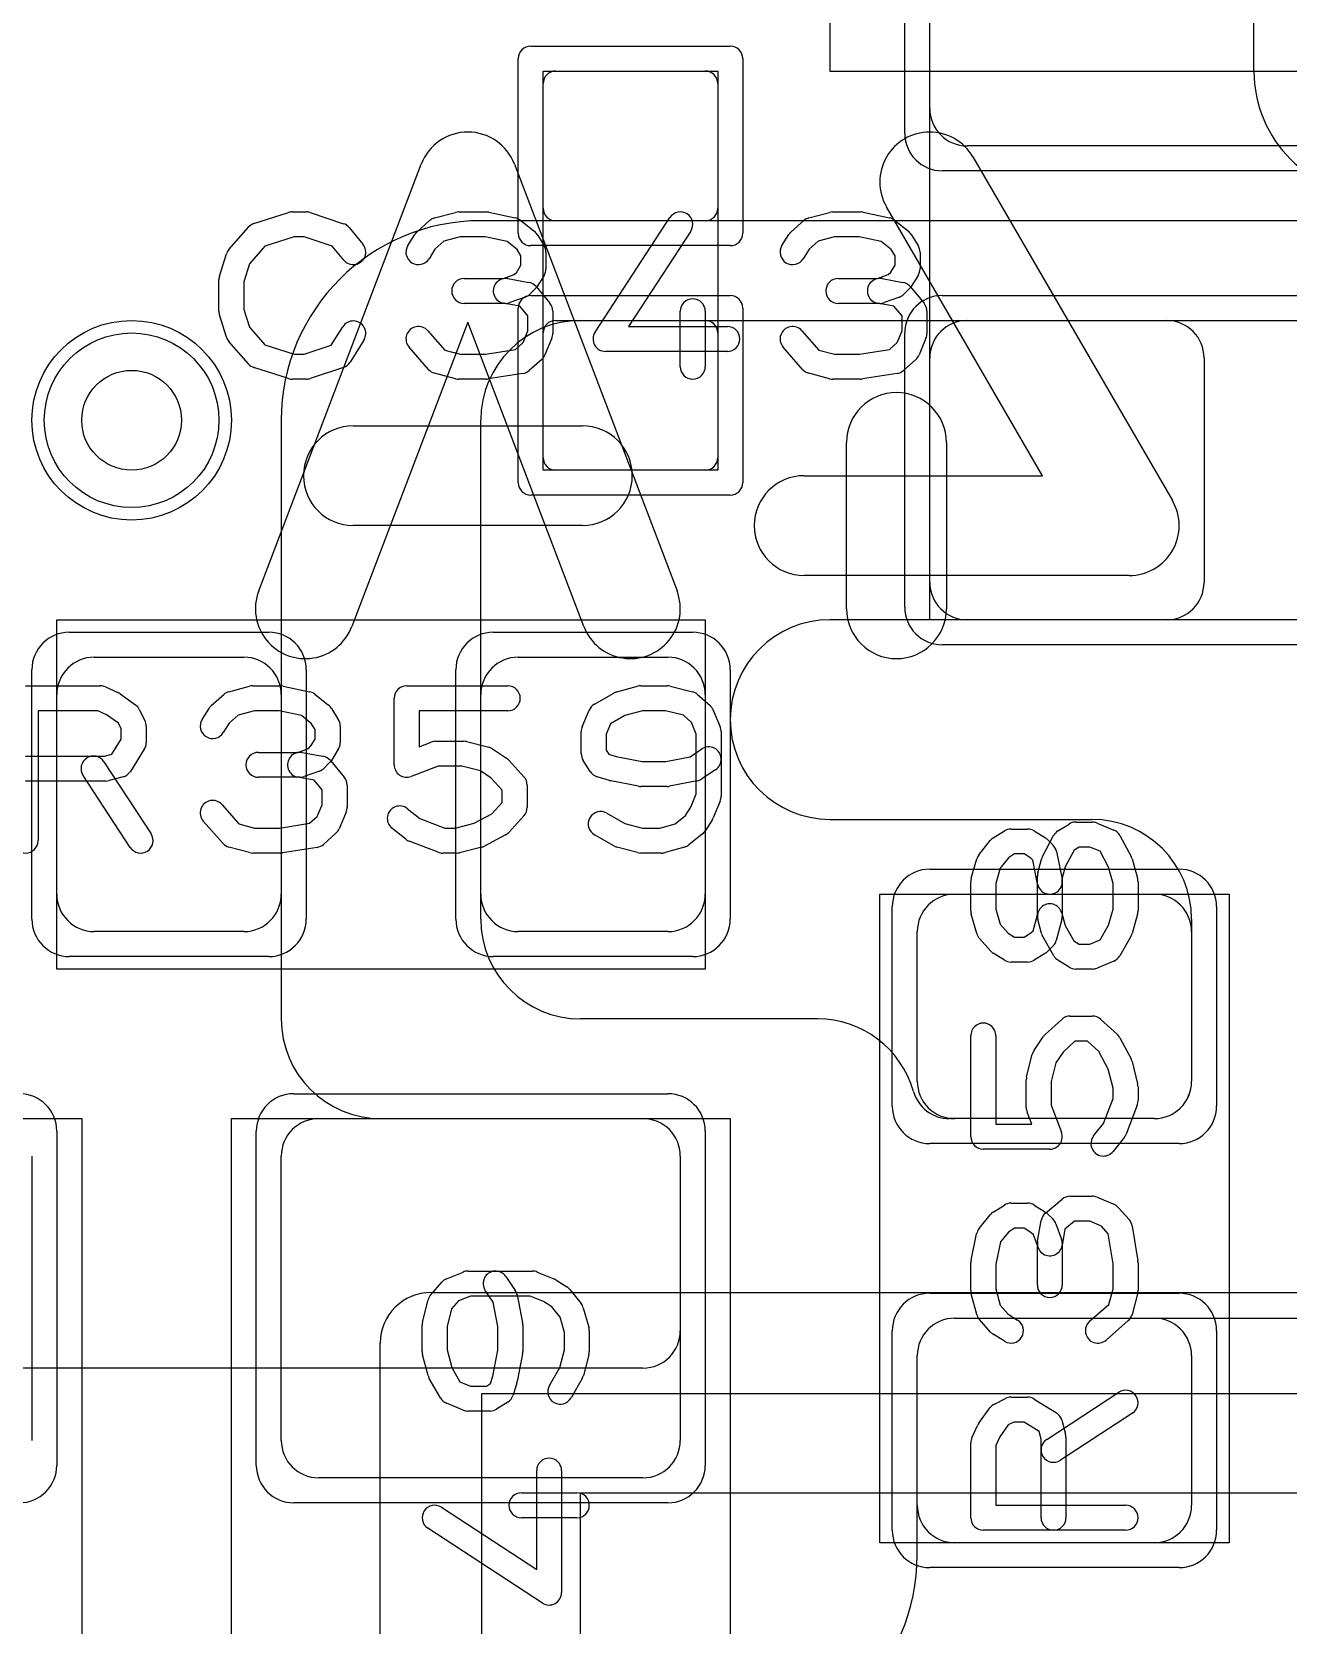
# Model space of a CAD drawing. Extents: x 0 to 20.5, y -1 to 20.
# Drawn here: x 8.8 to 11.319, y 8.385 to 11.579 of the extents above; entities that cross this region are included whole.
import ezdxf

# ---------------------------------------------------------------- set-up
doc = ezdxf.new("R2010")
doc.units = 0
for name, color, linetype in [('Hole', 1, 'CONTINUOUS'), ('L1', 3, 'CONTINUOUS'), ('L2', 3, 'CONTINUOUS'), ('L3', 3, 'CONTINUOUS'), ('L4', 3, 'CONTINUOUS'), ('MetalMask-A', 176, 'CONTINUOUS'), ('PartsArea-A', 111, 'CONTINUOUS'), ('PartsArea-B', 111, 'CONTINUOUS'), ('PartsSilk-A', 221, 'CONTINUOUS'), ('PartsSilk-B', 221, 'CONTINUOUS'), ('Resist-A', 2, 'CONTINUOUS'), ('Resist-B', 2, 'CONTINUOUS'), ('Silk-B', 140, 'CONTINUOUS')]:
    doc.layers.add(name, color=color, linetype=linetype)

msp = doc.modelspace()

# ---------------------------------------------------------------- linework, layer by layer
at = {"layer": 'Hole'}
msp.add_circle((9, 10.8), 0.1, dxfattribs=at)
at = {"layer": 'L1'}
for p, q in [((10.6, 11.425), (10.6, 11.875)), ((10.4, 11.8), (10.4, 11.5)), ((9.85, 11.5), (10.15, 11.5)), ((10.4, 11.5), (11.9, 11.5)), ((9.825, 11.225), (9.825, 11.475)), ((10.175, 11.475), (10.175, 11.225)), ((11.625, 11.35), (10.675, 11.35)), ((11.625, 11.20004), (9.7, 11.20004)), ((10.15, 11.2), (9.85, 11.2)), ((9.85, 11), (10.15, 11)), ((9.9, 11), (11.07503, 11)), ((10.675, 11), (11.625, 11)), ((9.825, 10.725), (9.825, 10.975)), ((10.175, 10.975), (10.175, 10.725)), ((10.6, 10.475), (10.6, 10.925)), ((11.15, 10.92503), (11.15, 10.47497)), ((9.3, 10.80004), (9.3, 9.6)), ((9.7, 9.8), (9.7, 10.8)), ((10.15, 10.7), (9.85, 10.7)), ((11.07503, 10.4), (10.4, 10.4)), ((11.625, 10.4), (10.675, 10.4)), ((8.925, 10.325), (9.225, 10.325)), ((9.775, 10.325), (10.075, 10.325)), ((8.85, 9.85), (8.85, 10.25)), ((9.3, 10.25), (9.3, 9.85)), ((9.7, 9.85), (9.7, 10.25)), ((10.15, 10.25), (10.15, 9.85)), ((10.4, 10), (10.925, 10)), ((10.65, 9.85), (11.05, 9.85)), ((9.225, 9.775), (8.925, 9.775)), ((10.075, 9.775), (9.775, 9.775)), ((10.575, 9.475), (10.575, 9.775)), ((11.125, 9.8), (11.125, 9.47497)), ((11.125, 9.775), (11.125, 9.475)), ((10.375, 9.6), (9.9, 9.6)), ((9.375, 9.4), (10.025, 9.4)), ((9.5, 9.4), (10.02503, 9.4)), ((11.05003, 9.4), (10.63955, 9.4)), ((11.05, 9.4), (10.65, 9.4)), ((8.8, 9.325), (8.8, 8.755)), ((9.3, 8.755), (9.3, 9.325)), ((10.1, 9.32503), (10.1, 8.97497)), ((10.1, 9.325), (10.1, 8.755)), ((10.64997, 9), (12, 9)), ((10.65, 9), (11.05, 9)), ((10.575, 8.525), (10.575, 8.92503)), ((10.575, 8.625), (10.575, 8.925)), ((11.125, 8.925), (11.125, 8.625)), ((10.02503, 8.9), (8.07497, 8.9)), ((10.025, 8.68), (9.375, 8.68)), ((11.05, 8.55), (10.65, 8.55))]:
    msp.add_line(p, q, dxfattribs=at)
msp.add_circle((9, 10.8), 0.2, dxfattribs=at)
for centre, radius, start, end in [((9.85, 11.475), 0.025, 90, 180), ((10.15, 11.475), 0.025, 0, 90), ((10.675, 11.425), 0.075, 180, -90), ((9.85, 11.225), 0.025, 180, -90), ((10.15, 11.225), 0.025, -90, 0), ((9.7, 10.80004), 0.4, 90, 180), ((9.9, 10.8), 0.2, 90, 180), ((9.85, 10.975), 0.025, 90, 180), ((10.15, 10.975), 0.025, 0, 90), ((10.675, 10.925), 0.075, 90, 180), ((11.07503, 10.92503), 0.07497, 0, 90), ((9.85, 10.725), 0.025, 180, -90), ((10.15, 10.725), 0.025, -90, 0), ((10.675, 10.475), 0.075, 180, -90), ((11.07503, 10.47497), 0.07497, -90, 0), ((10.4, 10.2), 0.2, 90, 180), ((8.925, 10.25), 0.075, 90, 180), ((9.225, 10.25), 0.075, 0, 90), ((9.775, 10.25), 0.075, 90, 180), ((10.075, 10.25), 0.075, 0, 90), ((10.4, 10.2), 0.2, 180, -90), ((10.925, 9.8), 0.2, 0, 90), ((8.925, 9.85), 0.075, 180, -90), ((9.225, 9.85), 0.075, -90, 0), ((9.775, 9.85), 0.075, 180, -90), ((10.075, 9.85), 0.075, -90, 0), ((10.65, 9.775), 0.075, 90, 180), ((11.05, 9.775), 0.075, 0, 90), ((9.9, 9.8), 0.2, 180, -90), ((9.5, 9.6), 0.2, 180, -90), ((10.375, 9.4), 0.2, 15.82223, 90), ((10.63955, 9.47497), 0.07497, -164.17848, -90), ((10.65, 9.475), 0.075, 180, -90), ((11.05, 9.475), 0.075, -90, 0), ((11.05003, 9.47497), 0.07497, -90, 0), ((9.375, 9.325), 0.075, 90, 180), ((10.025, 9.325), 0.075, 0, 90), ((10.02503, 9.32503), 0.07497, 0, 90), ((10.02503, 8.97497), 0.07497, -90, 0), ((10.64997, 8.92503), 0.07497, 90, 180), ((10.65, 8.925), 0.075, 90, 180), ((11.05, 8.925), 0.075, 0, 90), ((9.375, 8.755), 0.075, 180, -90), ((10.025, 8.755), 0.075, -90, 0), ((10.65, 8.625), 0.075, 180, -90), ((11.05, 8.625), 0.075, -90, 0), ((10.175, 8.525), 0.4, -90, 0)]:
    msp.add_arc(centre, radius, start, end, dxfattribs=at)
at = {"layer": 'L2'}
msp.add_circle((9, 10.8), 0.2, dxfattribs=at)
at = {"layer": 'L3'}
msp.add_circle((9, 10.8), 0.2, dxfattribs=at)
at = {"layer": 'L4'}
msp.add_line((11.25, 11.5), (11.25, 12.7), dxfattribs=at)
msp.add_circle((9, 10.8), 0.2, dxfattribs=at)
msp.add_arc((11.5, 11.5), 0.25, 180, 0, dxfattribs=at)
at = {"layer": 'MetalMask-A'}
for p, q in [((10.6, 11.425), (10.6, 11.875)), ((9.85, 11.5), (10.15, 11.5)), ((9.825, 11.225), (9.825, 11.475)), ((10.175, 11.475), (10.175, 11.225)), ((11.625, 11.35), (10.675, 11.35)), ((10.15, 11.2), (9.85, 11.2)), ((9.85, 11), (10.15, 11)), ((10.675, 11), (11.625, 11)), ((9.825, 10.725), (9.825, 10.975)), ((10.175, 10.975), (10.175, 10.725)), ((10.6, 10.475), (10.6, 10.925)), ((10.15, 10.7), (9.85, 10.7)), ((11.625, 10.4), (10.675, 10.4)), ((8.925, 10.325), (9.225, 10.325)), ((9.775, 10.325), (10.075, 10.325)), ((8.85, 9.85), (8.85, 10.25)), ((9.3, 10.25), (9.3, 9.85)), ((9.7, 9.85), (9.7, 10.25)), ((10.15, 10.25), (10.15, 9.85)), ((10.65, 9.85), (11.05, 9.85)), ((9.225, 9.775), (8.925, 9.775)), ((10.075, 9.775), (9.775, 9.775)), ((10.575, 9.475), (10.575, 9.775)), ((11.125, 9.775), (11.125, 9.475)), ((9.375, 9.4), (10.025, 9.4)), ((11.05, 9.4), (10.65, 9.4)), ((8.8, 9.325), (8.8, 8.755)), ((9.3, 8.755), (9.3, 9.325)), ((10.1, 9.325), (10.1, 8.755)), ((10.65, 9), (11.05, 9)), ((10.575, 8.625), (10.575, 8.925)), ((11.125, 8.925), (11.125, 8.625)), ((10.025, 8.68), (9.375, 8.68)), ((11.05, 8.55), (10.65, 8.55))]:
    msp.add_line(p, q, dxfattribs=at)
for centre, radius, start, end in [((9.85, 11.475), 0.025, 90, 180), ((10.15, 11.475), 0.025, 0, 90), ((10.675, 11.425), 0.075, 180, -90), ((9.85, 11.225), 0.025, 180, -90), ((10.15, 11.225), 0.025, -90, 0), ((9.85, 10.975), 0.025, 90, 180), ((10.15, 10.975), 0.025, 0, 90), ((10.675, 10.925), 0.075, 90, 180), ((9.85, 10.725), 0.025, 180, -90), ((10.15, 10.725), 0.025, -90, 0), ((10.675, 10.475), 0.075, 180, -90), ((8.925, 10.25), 0.075, 90, 180), ((9.225, 10.25), 0.075, 0, 90), ((9.775, 10.25), 0.075, 90, 180), ((10.075, 10.25), 0.075, 0, 90), ((8.925, 9.85), 0.075, 180, -90), ((9.225, 9.85), 0.075, -90, 0), ((9.775, 9.85), 0.075, 180, -90), ((10.075, 9.85), 0.075, -90, 0), ((10.65, 9.775), 0.075, 90, 180), ((11.05, 9.775), 0.075, 0, 90), ((10.65, 9.475), 0.075, 180, -90), ((11.05, 9.475), 0.075, -90, 0), ((9.375, 9.325), 0.075, 90, 180), ((10.025, 9.325), 0.075, 0, 90), ((10.65, 8.925), 0.075, 90, 180), ((11.05, 8.925), 0.075, 0, 90), ((9.375, 8.755), 0.075, 180, -90), ((10.025, 8.755), 0.075, -90, 0), ((10.65, 8.625), 0.075, 180, -90), ((11.05, 8.625), 0.075, -90, 0)]:
    msp.add_arc(centre, radius, start, end, dxfattribs=at)
at = {"layer": 'PartsArea-A'}
for p, q in [((10.6, 10.4), (10.6, 12.9)), ((9.825, 10.7), (9.825, 11.5)), ((9.825, 11.5), (10.175, 11.5)), ((10.175, 11.5), (10.175, 10.7)), ((10.175, 10.7), (9.825, 10.7)), ((8.85, 10.4), (10.15, 10.4)), ((8.85, 9.7), (8.85, 10.4)), ((10.15, 10.4), (10.15, 9.7)), ((11.5, 10.4), (10.6, 10.4)), ((10.5, 8.55), (10.5, 9.85)), ((10.5, 9.85), (11.2, 9.85)), ((11.2, 9.85), (11.2, 8.55)), ((10.15, 9.7), (8.85, 9.7)), ((7.9, 9.4), (8.9, 9.4)), ((8.9, 9.4), (8.9, 7.4)), ((9.2, 7.4), (9.2, 9.4)), ((9.2, 9.4), (10.2, 9.4)), ((10.2, 9.4), (10.2, 7.4)), ((11.2, 8.55), (10.5, 8.55))]:
    msp.add_line(p, q, dxfattribs=at)
at = {"layer": 'PartsArea-B'}
for p, q in [((9.9, 0.75), (9.9, 8.65)), ((9.9, 8.65), (12.65, 8.65))]:
    msp.add_line(p, q, dxfattribs=at)
at = {"layer": 'PartsSilk-A'}
for p, q in [((9.24516, 11.19418), (9.3146, 11.2164)), ((9.32222, 11.21759), (9.35, 11.21759)), ((9.3579, 11.21631), (9.42457, 11.19409)), ((9.60745, 11.20564), (9.64912, 11.21675)), ((9.65556, 11.21759), (9.71111, 11.21759)), ((9.71626, 11.21705), (9.76904, 11.20594)), ((10.35745, 11.20564), (10.39912, 11.21675)), ((10.40556, 11.21759), (10.46111, 11.21759)), ((10.46626, 11.21705), (10.51904, 11.20594)), ((9.19508, 11.14239), (9.23397, 11.18683)), ((9.43588, 11.18637), (9.46365, 11.15304)), ((9.57228, 11.17795), (9.59728, 11.20017)), ((9.77951, 11.201), (9.80729, 11.17878)), ((9.92907, 10.97663), (10.07907, 11.20626)), ((10.12093, 11.17892), (9.99619, 10.98796)), ((10.32228, 11.17795), (10.34728, 11.20017)), ((10.52951, 11.201), (10.55729, 11.17878)), ((9.26702, 11.14868), (9.23618, 11.11344)), ((9.32612, 11.16759), (9.26702, 11.14868)), ((9.34594, 11.16759), (9.32612, 11.16759)), ((9.40202, 11.1489), (9.34594, 11.16759)), ((9.42523, 11.12104), (9.40202, 11.1489)), ((9.5538, 11.15029), (9.56769, 11.17251)), ((9.62606, 11.15885), (9.60818, 11.14296)), ((9.65884, 11.16759), (9.62606, 11.15885)), ((9.70851, 11.16759), (9.65884, 11.16759)), ((9.75292, 11.15824), (9.70851, 11.16759)), ((9.77273, 11.1424), (9.75292, 11.15824)), ((9.81287, 11.17251), (9.82676, 11.15029)), ((10.3038, 11.15029), (10.31769, 11.17251)), ((10.37606, 11.15885), (10.35818, 11.14296)), ((10.40884, 11.16759), (10.37606, 11.15885)), ((10.45851, 11.16759), (10.40884, 11.16759)), ((10.50292, 11.15824), (10.45851, 11.16759)), ((10.52273, 11.1424), (10.50292, 11.15824)), ((10.56287, 11.17251), (10.57676, 11.15029)), ((9.17614, 11.08894), (9.19003, 11.13339)), ((9.60818, 11.14296), (9.5962, 11.12379)), ((9.78056, 11.12987), (9.77273, 11.1424)), ((9.78056, 11.11087), (9.78056, 11.12987)), ((9.83056, 11.13704), (9.83056, 11.1037)), ((10.35818, 11.14296), (10.3462, 11.12379)), ((10.53056, 11.12987), (10.52273, 11.1424)), ((10.53056, 11.11087), (10.53056, 11.12987)), ((10.58056, 11.13704), (10.58056, 11.1037)), ((9.23618, 11.11344), (9.225, 11.07766)), ((9.66667, 11.08426), (9.7456, 11.08426)), ((9.7456, 11.08426), (9.7668, 11.09197)), ((9.75438, 11.08387), (9.79605, 11.07646)), ((9.7668, 11.09197), (9.77198, 11.09715)), ((9.77198, 11.09715), (9.78056, 11.11087)), ((9.82676, 11.09045), (9.81287, 11.06823)), ((10.41667, 11.08426), (10.4956, 11.08426)), ((10.4956, 11.08426), (10.5168, 11.09197)), ((10.50438, 11.08387), (10.54605, 11.07646)), ((10.5168, 11.09197), (10.52198, 11.09715)), ((10.52198, 11.09715), (10.53056, 11.11087)), ((10.57676, 11.09045), (10.56287, 11.06823)), ((9.175, 11.01852), (9.175, 11.08148)), ((9.225, 11.07766), (9.225, 11.02234)), ((9.80935, 11.0638), (9.79824, 11.05269)), ((9.81088, 11.06785), (9.83865, 11.03452)), ((10.55935, 11.0638), (10.54824, 11.05269)), ((10.56088, 11.06785), (10.58865, 11.03452)), ((9.225, 11.02234), (9.23618, 10.98656)), ((9.75, 11.03426), (9.66667, 11.03426)), ((9.77831, 11.02883), (9.74562, 11.03465)), ((9.7891, 11.04687), (9.75854, 11.03576)), ((9.79444, 11.00947), (9.77831, 11.02883)), ((10.5, 11.03426), (10.41667, 11.03426)), ((10.52831, 11.02883), (10.49562, 11.03465)), ((10.5391, 11.04687), (10.50854, 11.03576)), ((10.54444, 11.00947), (10.52831, 11.02883)), ((9.19003, 10.96661), (9.17614, 11.01106)), ((9.40023, 10.9505), (9.42324, 10.98732)), ((9.79444, 10.97907), (9.79444, 11.00947)), ((9.84444, 11.01852), (9.84444, 10.97407)), ((9.99619, 10.98796), (10.19444, 10.98796)), ((10.1, 10.90741), (10.1, 11.01852)), ((10.15, 11.01852), (10.15, 10.90741)), ((10.54444, 10.97907), (10.54444, 11.00947)), ((10.59444, 11.01852), (10.59444, 10.97407)), ((9.23397, 10.91317), (9.19508, 10.95761)), ((9.23618, 10.98656), (9.26702, 10.95132)), ((9.46564, 10.96082), (9.43787, 10.91638)), ((9.59381, 10.97942), (9.62769, 10.94071)), ((9.76941, 10.94205), (9.78468, 10.95563)), ((9.78468, 10.95563), (9.79444, 10.97907)), ((9.84252, 10.96446), (9.82864, 10.93113)), ((10.34381, 10.97942), (10.37769, 10.94071)), ((10.51941, 10.94205), (10.53468, 10.95563)), ((10.53468, 10.95563), (10.54444, 10.97907)), ((10.59252, 10.96446), (10.57864, 10.93113)), ((9.26702, 10.95132), (9.32612, 10.93241)), ((9.32612, 10.93241), (9.34594, 10.93241)), ((9.34594, 10.93241), (9.40023, 10.9505)), ((9.59508, 10.90206), (9.55619, 10.9465)), ((9.62769, 10.94071), (9.65884, 10.93241)), ((9.65884, 10.93241), (9.70912, 10.93241)), ((9.70912, 10.93241), (9.76941, 10.94205)), ((10.19444, 10.93796), (9.95, 10.93796)), ((10.34508, 10.90206), (10.30619, 10.9465)), ((10.37769, 10.94071), (10.40884, 10.93241)), ((10.40884, 10.93241), (10.45912, 10.93241)), ((10.45912, 10.93241), (10.51941, 10.94205)), ((9.3146, 10.8836), (9.24516, 10.90582)), ((9.42457, 10.90591), (9.3579, 10.88369)), ((9.64912, 10.88325), (9.60745, 10.89436)), ((9.78451, 10.89383), (9.71506, 10.88272)), ((9.82217, 10.92205), (9.79717, 10.89983)), ((10.39912, 10.88325), (10.35745, 10.89436)), ((10.53451, 10.89383), (10.46506, 10.88272)), ((10.57217, 10.92205), (10.54717, 10.89983)), ((9.35, 10.88241), (9.32222, 10.88241)), ((9.71111, 10.88241), (9.65556, 10.88241)), ((10.46111, 10.88241), (10.40556, 10.88241)), ((8.7875, 10.26759), (8.9375, 10.26759)), ((8.94765, 10.26544), (8.97265, 10.25433)), ((9.19495, 10.25564), (9.23662, 10.26675)), ((9.24306, 10.26759), (9.29861, 10.26759)), ((9.30376, 10.26705), (9.35654, 10.25594)), ((9.55139, 10.26759), (9.75417, 10.26759)), ((9.92788, 10.23097), (9.96677, 10.25319)), ((9.97273, 10.25564), (10.01439, 10.26675)), ((10.02083, 10.26759), (10.07361, 10.26759)), ((10.07967, 10.26684), (10.12412, 10.25573)), ((8.9772, 10.2517), (9.00776, 10.22948)), ((9.01542, 10.22044), (9.02653, 10.19822)), ((9.1413, 10.20029), (9.15519, 10.22251)), ((9.15978, 10.22795), (9.18478, 10.25017)), ((9.36701, 10.251), (9.39479, 10.22878)), ((9.40037, 10.22251), (9.41426, 10.20029)), ((9.52639, 10.10926), (9.52639, 10.24259)), ((10.13467, 10.25017), (10.15967, 10.22795)), ((8.9322, 10.21759), (8.8125, 10.21759)), ((8.8125, 10.21759), (8.8125, 9.95741)), ((8.94993, 10.20971), (8.9322, 10.21759)), ((8.97343, 10.19263), (8.94993, 10.20971)), ((8.97917, 10.18114), (8.97343, 10.19263)), ((9.19568, 10.19296), (9.1837, 10.17379)), ((9.21356, 10.20885), (9.19568, 10.19296)), ((9.24634, 10.21759), (9.21356, 10.20885)), ((9.29601, 10.21759), (9.24634, 10.21759)), ((9.34042, 10.20824), (9.29601, 10.21759)), ((9.36023, 10.1924), (9.34042, 10.20824)), ((9.36806, 10.17987), (9.36023, 10.1924)), ((9.75417, 10.21759), (9.57639, 10.21759)), ((9.57639, 10.21759), (9.57639, 10.14554)), ((9.90331, 10.18555), (9.9172, 10.21888)), ((9.96008, 10.19178), (9.95139, 10.17093)), ((9.98875, 10.20816), (9.96008, 10.19178)), ((10.02411, 10.21759), (9.98875, 10.20816)), ((10.07053, 10.21759), (10.02411, 10.21759)), ((10.10604, 10.20871), (10.07053, 10.21759)), ((10.12218, 10.19437), (10.10604, 10.20871)), ((10.13194, 10.17093), (10.12218, 10.19437)), ((10.16614, 10.21887), (10.18002, 10.18554)), ((8.96042, 10.13087), (8.97917, 10.16087)), ((8.97917, 10.16087), (8.97917, 10.18114)), ((9.02917, 10.18704), (9.02917, 10.1537)), ((9.35948, 10.14715), (9.36806, 10.16087)), ((9.36806, 10.16087), (9.36806, 10.17987)), ((9.41806, 10.18704), (9.41806, 10.1537)), ((9.60972, 10.15648), (9.66528, 10.15648)), ((9.90139, 10.13148), (9.90139, 10.17593)), ((9.95139, 10.17093), (9.95139, 10.13865)), ((10.13194, 10.0513), (10.13194, 10.17093)), ((10.18194, 10.17593), (10.18194, 10.0463)), ((8.7875, 10.12685), (8.94533, 10.12685)), ((8.94533, 10.12685), (8.96042, 10.13087)), ((9.02537, 10.14045), (8.99759, 10.09601)), ((9.25417, 10.13426), (9.3331, 10.13426)), ((9.3331, 10.13426), (9.3543, 10.14197)), ((9.34188, 10.13387), (9.38355, 10.12646)), ((9.3543, 10.14197), (9.35948, 10.14715)), ((9.41426, 10.14045), (9.40037, 10.11823)), ((9.57639, 10.14554), (9.60082, 10.15484)), ((9.67134, 10.15573), (9.71578, 10.14462)), ((9.72359, 10.14117), (9.75137, 10.12265)), ((9.95139, 10.13865), (9.95646, 10.13054)), ((9.95646, 10.13054), (9.9713, 10.12614)), ((9.9713, 10.12614), (10.02331, 10.11574)), ((10.07113, 10.11574), (10.11942, 10.12539)), ((10.11942, 10.12539), (10.14307, 10.14117)), ((8.94453, 10.11553), (9.03898, 9.97109)), ((9.3766, 10.09687), (9.34604, 10.08576)), ((9.39685, 10.1138), (9.38574, 10.10269)), ((9.39838, 10.11785), (9.42615, 10.08452)), ((9.61432, 10.10648), (9.56029, 10.0859)), ((9.6622, 10.10648), (9.61432, 10.10648)), ((9.69946, 10.09717), (9.6622, 10.10648)), ((9.72112, 10.08273), (9.69946, 10.09717)), ((9.75593, 10.11875), (9.78649, 10.08542)), ((9.91908, 10.09601), (9.90519, 10.11823)), ((10.02331, 10.11574), (10.07113, 10.11574)), ((10.17081, 10.09957), (10.14304, 10.08105)), ((8.94861, 10.07685), (8.7875, 10.07685)), ((8.99714, 9.94373), (8.90269, 10.08817)), ((8.98283, 10.0851), (8.95505, 10.07769)), ((9.3375, 10.08426), (9.25417, 10.08426)), ((9.36581, 10.07883), (9.33312, 10.08465)), ((9.38194, 10.05947), (9.36581, 10.07883)), ((9.43194, 10.06852), (9.43194, 10.02407)), ((9.74306, 10.05879), (9.72112, 10.08273)), ((9.79306, 10.06852), (9.79306, 10.02407)), ((9.95818, 10.07788), (9.93318, 10.08529)), ((10.01593, 10.06623), (9.96038, 10.07734)), ((10.07361, 10.06574), (10.02083, 10.06574)), ((10.13407, 10.07734), (10.07851, 10.06623)), ((9.18131, 10.02942), (9.21519, 9.99071)), ((9.37218, 10.00563), (9.38194, 10.02907)), ((9.38194, 10.02907), (9.38194, 10.05947)), ((9.72196, 10.01079), (9.74306, 10.0338)), ((9.74306, 10.0338), (9.74306, 10.05879)), ((10.12077, 10.02447), (10.13194, 10.0513)), ((10.18002, 10.03669), (10.16614, 10.00335)), ((9.35691, 9.99205), (9.37218, 10.00563)), ((9.43002, 10.01446), (9.41614, 9.98113)), ((9.55312, 10.02137), (9.57784, 10.0016)), ((9.57784, 10.0016), (9.62821, 9.98241)), ((9.68678, 9.99203), (9.72196, 10.01079)), ((9.78649, 10.00717), (9.75593, 9.97384)), ((9.95268, 10.01245), (9.98875, 9.99184)), ((10.0897, 9.99118), (10.11023, 10.0076)), ((10.11023, 10.0076), (10.12077, 10.02447)), ((10.16426, 9.99971), (10.15037, 9.97749)), ((9.18258, 9.95206), (9.14369, 9.9965)), ((9.21519, 9.99071), (9.24634, 9.98241)), ((9.24634, 9.98241), (9.29662, 9.98241)), ((9.29662, 9.98241), (9.35691, 9.99205)), ((9.40967, 9.97205), (9.38467, 9.94983)), ((9.54966, 9.96011), (9.52188, 9.98233)), ((9.62821, 9.98241), (9.64831, 9.98241)), ((9.64831, 9.98241), (9.68678, 9.99203)), ((9.74926, 9.96868), (9.70759, 9.94646)), ((9.96677, 9.94681), (9.92788, 9.96903)), ((9.98875, 9.99184), (10.02411, 9.98241)), ((10.02411, 9.98241), (10.059, 9.98241)), ((10.059, 9.98241), (10.0897, 9.99118)), ((10.14479, 9.97122), (10.11701, 9.949)), ((10.72749, 9.96287), (10.74971, 9.97676)), ((10.76296, 9.98056), (10.7963, 9.98056)), ((10.80955, 9.97676), (10.83177, 9.96287)), ((10.82609, 9.92565), (10.84831, 9.96732)), ((10.85713, 9.97676), (10.87935, 9.99064)), ((10.89259, 9.99444), (10.92593, 9.99444)), ((10.93554, 9.99252), (10.96887, 9.97864)), ((10.98132, 9.96732), (11.00354, 9.92565)), ((9.23662, 9.93325), (9.19495, 9.94436)), ((9.37201, 9.94383), (9.30256, 9.93272)), ((9.61471, 9.93405), (9.55638, 9.95627)), ((9.70189, 9.94427), (9.65745, 9.93316)), ((10.01439, 9.93325), (9.97273, 9.94436)), ((10.10826, 9.94448), (10.06937, 9.93337)), ((10.699, 9.92951), (10.72122, 9.95729)), ((10.8362, 9.95935), (10.84731, 9.94824)), ((10.85414, 9.93546), (10.86525, 9.8799)), ((10.88928, 9.9379), (10.87156, 9.90467)), ((10.89976, 9.94444), (10.88928, 9.9379)), ((10.92093, 9.94444), (10.89976, 9.94444)), ((10.9414, 9.93592), (10.92093, 9.94444)), ((10.95817, 9.90447), (10.9414, 9.93592)), ((9.29861, 9.93241), (9.24306, 9.93241)), ((9.65139, 9.93241), (9.62361, 9.93241)), ((10.0625, 9.93241), (10.02083, 9.93241)), ((10.68337, 9.88187), (10.69448, 9.92076)), ((10.74118, 9.9022), (10.73241, 9.8715)), ((10.7576, 9.92273), (10.74118, 9.9022)), ((10.77013, 9.93056), (10.7576, 9.92273)), ((10.78913, 9.93056), (10.77013, 9.93056)), ((10.80285, 9.92198), (10.78913, 9.93056)), ((10.8066, 9.91824), (10.80285, 9.92198)), ((10.81623, 9.8701), (10.8066, 9.91824)), ((10.81658, 9.89255), (10.82399, 9.92033)), ((10.87156, 9.90467), (10.86574, 9.88283)), ((10.96759, 9.8715), (10.95817, 9.90447)), ((11.00552, 9.92076), (11.01663, 9.88187)), ((10.68241, 9.81667), (10.68241, 9.875)), ((10.73241, 9.8715), (10.73241, 9.82017)), ((10.81574, 9.80884), (10.81574, 9.88611)), ((10.86574, 9.88283), (10.86574, 9.80556)), ((10.96759, 9.82017), (10.96759, 9.8715)), ((11.01759, 9.875), (11.01759, 9.81667)), ((10.69448, 9.77091), (10.68337, 9.8098)), ((10.73241, 9.82017), (10.74099, 9.79013)), ((10.8072, 9.77682), (10.81574, 9.80884)), ((10.8649, 9.812), (10.87147, 9.78736)), ((10.95827, 9.78756), (10.96759, 9.82017)), ((11.01663, 9.8098), (11.00552, 9.77091)), ((10.74099, 9.79013), (10.75704, 9.77207)), ((10.80285, 9.77247), (10.8072, 9.77682)), ((10.82399, 9.77134), (10.81658, 9.79912)), ((10.8649, 9.79912), (10.85379, 9.75745)), ((10.87147, 9.78736), (10.88896, 9.75675)), ((10.94178, 9.75869), (10.95827, 9.78756)), ((10.72205, 9.73617), (10.69983, 9.76117)), ((10.75704, 9.77207), (10.77013, 9.76389)), ((10.77013, 9.76389), (10.78913, 9.76389)), ((10.78913, 9.76389), (10.80285, 9.77247)), ((10.84866, 9.72649), (10.82644, 9.76538)), ((10.84731, 9.74621), (10.8362, 9.7351)), ((10.88896, 9.75675), (10.89976, 9.75)), ((10.89976, 9.75), (10.92093, 9.75)), ((10.92093, 9.75), (10.94178, 9.75869)), ((11.00319, 9.76538), (10.98097, 9.72649)), ((10.74971, 9.71769), (10.72749, 9.73158)), ((10.7963, 9.71389), (10.76296, 9.71389)), ((10.83177, 9.73158), (10.80955, 9.71769)), ((10.87934, 9.7038), (10.85712, 9.71769)), ((10.96888, 9.71581), (10.93555, 9.70192)), ((10.92593, 9.7), (10.89259, 9.7)), ((10.83125, 9.56843), (10.86458, 9.59899)), ((10.88148, 9.60556), (10.92593, 9.60556)), ((10.94283, 9.59899), (10.97616, 9.56843)), ((10.68241, 9.36389), (10.68241, 9.56667)), ((10.73241, 9.56667), (10.73241, 9.38889)), ((10.80883, 9.53609), (10.82735, 9.56387)), ((10.89121, 9.55556), (10.86727, 9.53362)), ((10.9162, 9.55556), (10.89121, 9.55556)), ((10.93921, 9.53446), (10.9162, 9.55556)), ((10.98132, 9.56176), (11.00354, 9.52009)), ((10.79427, 9.48384), (10.80538, 9.52828)), ((10.86727, 9.53362), (10.85283, 9.51196)), ((10.95797, 9.49928), (10.93921, 9.53446)), ((10.85283, 9.51196), (10.84352, 9.4747)), ((10.96759, 9.46081), (10.95797, 9.49928)), ((11.00573, 9.51439), (11.01684, 9.46995)), ((10.79352, 9.42222), (10.79352, 9.47778)), ((10.84352, 9.4747), (10.84352, 9.42682)), ((10.96759, 9.44071), (10.96759, 9.46081)), ((11.01759, 9.46389), (11.01759, 9.43611)), ((10.84352, 9.42682), (10.8641, 9.37279)), ((10.9484, 9.39034), (10.96759, 9.44071)), ((11.01595, 9.42721), (10.99373, 9.36888)), ((10.80446, 9.38889), (10.79516, 9.41332)), ((10.92863, 9.36562), (10.9484, 9.39034)), ((10.73241, 9.38889), (10.80446, 9.38889)), ((10.98989, 9.36216), (10.96767, 9.33438)), ((10.84074, 9.33889), (10.70741, 9.33889)), ((10.76296, 9.23056), (10.7963, 9.23056)), ((10.83215, 9.21088), (10.86548, 9.23865)), ((10.88148, 9.24444), (10.92593, 9.24444)), ((10.93554, 9.24252), (10.96887, 9.22864)), ((10.699, 9.17951), (10.72122, 9.20729)), ((10.72749, 9.21287), (10.74971, 9.22676)), ((10.80955, 9.22676), (10.83177, 9.21287)), ((10.8362, 9.20935), (10.84731, 9.19824)), ((10.97795, 9.22217), (11.00017, 9.19717)), ((10.68295, 9.11626), (10.69406, 9.16904)), ((10.7576, 9.17273), (10.74176, 9.15292)), ((10.77013, 9.18056), (10.7576, 9.17273)), ((10.78913, 9.18056), (10.77013, 9.18056)), ((10.80285, 9.17198), (10.78913, 9.18056)), ((10.80803, 9.1668), (10.80285, 9.17198)), ((10.81574, 9.1456), (10.80803, 9.1668)), ((10.81613, 9.15438), (10.82354, 9.19605)), ((10.85313, 9.1891), (10.86424, 9.15854)), ((10.87117, 9.17831), (10.86535, 9.14562)), ((10.89053, 9.19444), (10.87117, 9.17831)), ((10.92093, 9.19444), (10.89053, 9.19444)), ((10.94437, 9.18468), (10.92093, 9.19444)), ((10.95795, 9.16941), (10.94437, 9.18468)), ((10.96759, 9.10912), (10.95795, 9.16941)), ((11.00617, 9.18451), (11.01728, 9.11506)), ((10.74176, 9.15292), (10.73241, 9.10851)), ((10.81574, 9.06667), (10.81574, 9.1456)), ((10.86574, 9.15), (10.86574, 9.06667)), ((10.68241, 9.05556), (10.68241, 9.11111)), ((10.73241, 9.10851), (10.73241, 9.05884)), ((10.96759, 9.05884), (10.96759, 9.10912)), ((11.01759, 9.11111), (11.01759, 9.05556)), ((9.59983, 9.04717), (9.62205, 9.07217)), ((9.63113, 9.07864), (9.66446, 9.09252)), ((9.67407, 9.09444), (9.8037, 9.09444)), ((9.75043, 9.08331), (9.76895, 9.05554)), ((9.81331, 9.09252), (9.84665, 9.07864)), ((9.85029, 9.07676), (9.87251, 9.06287)), ((9.67907, 9.04444), (9.65563, 9.03468)), ((9.7987, 9.04444), (9.67907, 9.04444)), ((9.72461, 9.03192), (9.70883, 9.05557)), ((9.77266, 9.04657), (9.78377, 8.99101)), ((9.82553, 9.03327), (9.7987, 9.04444)), ((9.87878, 9.05729), (9.901, 9.02951)), ((10.69436, 9.00745), (10.68325, 9.04912)), ((10.73241, 9.05884), (10.74115, 9.02606)), ((10.95929, 9.02769), (10.96759, 9.05884)), ((11.01675, 9.04912), (11.00564, 9.00745)), ((9.58316, 8.99217), (9.59427, 9.03662)), ((9.64129, 9.01854), (9.63241, 8.98303)), ((9.65563, 9.03468), (9.64129, 9.01854)), ((9.73426, 8.98363), (9.72461, 9.03192)), ((9.8424, 9.02273), (9.82553, 9.03327)), ((9.85882, 9.0022), (9.8424, 9.02273)), ((9.90552, 9.02076), (9.91663, 8.98187)), ((10.74115, 9.02606), (10.75704, 9.00818)), ((10.75704, 9.00818), (10.77621, 8.9962)), ((10.92058, 8.99381), (10.95929, 9.02769)), ((9.58241, 8.93333), (9.58241, 8.98611)), ((9.63241, 8.98303), (9.63241, 8.93661)), ((9.73426, 8.93581), (9.73426, 8.98363)), ((9.78426, 8.98611), (9.78426, 8.93333)), ((9.86759, 8.9715), (9.85882, 9.0022)), ((9.91759, 8.975), (9.91759, 8.93333)), ((10.72205, 8.97228), (10.69983, 8.99728)), ((10.99794, 8.99508), (10.9535, 8.95619)), ((9.86759, 8.93661), (9.86759, 8.9715)), ((10.74971, 8.9538), (10.72749, 8.96769)), ((9.59436, 8.88523), (9.58325, 8.92689)), ((9.63241, 8.93661), (9.64184, 8.90125)), ((9.72386, 8.8838), (9.73426, 8.93581)), ((9.78377, 8.92843), (9.77266, 8.87288)), ((9.85816, 8.90125), (9.86759, 8.93661)), ((9.91675, 8.92689), (9.90564, 8.88523)), ((9.61903, 8.84038), (9.59681, 8.87927)), ((9.64184, 8.90125), (9.65822, 8.87258)), ((9.71946, 8.86896), (9.72386, 8.8838)), ((9.83755, 8.86518), (9.85816, 8.90125)), ((9.90319, 8.87927), (9.88097, 8.84038)), ((9.65822, 8.87258), (9.67907, 8.86389)), ((9.67907, 8.86389), (9.71135, 8.86389)), ((9.71135, 8.86389), (9.71946, 8.86896)), ((9.77212, 8.87068), (9.76471, 8.84568)), ((10.83447, 8.75703), (10.97891, 8.85148)), ((9.66445, 8.81581), (9.63112, 8.8297)), ((9.75399, 8.83158), (9.73177, 8.81769)), ((10.6983, 8.7897), (10.72052, 8.82026)), ((10.72956, 8.82792), (10.75178, 8.83903)), ((10.76296, 8.84167), (10.7963, 8.84167)), ((10.80955, 8.83787), (10.85399, 8.81009)), ((9.71852, 8.81389), (9.67407, 8.81389)), ((10.68456, 8.76015), (10.69567, 8.78515)), ((10.75737, 8.78593), (10.74029, 8.76243)), ((10.76886, 8.79167), (10.75737, 8.78593)), ((10.78913, 8.79167), (10.76886, 8.79167)), ((10.81913, 8.77292), (10.78913, 8.79167)), ((11.00627, 8.80964), (10.86183, 8.71519)), ((10.8649, 8.79533), (10.87231, 8.76755)), ((10.74029, 8.76243), (10.73241, 8.7447)), ((10.82315, 8.75783), (10.81913, 8.77292)), ((10.82315, 8.6), (10.82315, 8.75783)), ((10.87315, 8.76111), (10.87315, 8.6)), ((10.68241, 8.6), (10.68241, 8.75)), ((10.73241, 8.7447), (10.73241, 8.625)), ((9.81204, 8.49619), (9.81204, 8.69444)), ((9.86204, 8.69444), (9.86204, 8.45)), ((9.78148, 8.65), (9.89259, 8.65)), ((10.73241, 8.625), (10.99259, 8.625)), ((9.62108, 8.62093), (9.81204, 8.49619)), ((9.89259, 8.6), (9.78148, 8.6)), ((9.82337, 8.42907), (9.59374, 8.57907)), ((10.99259, 8.575), (10.70741, 8.575))]:
    msp.add_line(p, q, dxfattribs=at)
for centre, start, end in [((9.32222, 11.19259), 90, 107.74642), ((9.35, 11.19259), 71.57954, 90), ((9.65556, 11.19259), 90, 104.92885), ((9.71111, 11.19259), 78.11016, 90), ((10.1, 11.19259), -33.14974, 146.84644), ((10.40556, 11.19259), 90, 104.92885), ((10.46111, 11.19259), 78.11016, 90), ((9.25278, 11.17037), 107.74642, 138.81192), ((9.41667, 11.17037), 39.7909, 71.57954), ((9.61389, 11.18148), 104.92551, 131.63069), ((9.76389, 11.18148), 51.33303, 78.11298), ((9.79167, 11.15926), 32.00538, 51.34522), ((10.36389, 11.18148), 104.92551, 131.63069), ((10.51389, 11.18148), 51.33303, 78.11298), ((10.54167, 11.15926), 32.00538, 51.34522), ((9.44444, 11.13704), -140.2091, 39.8005), ((9.575, 11.13704), 147.99462, -32.01002), ((9.58889, 11.15926), 131.62783, 147.98998), ((9.80556, 11.13704), 0, 32.01002), ((10.325, 11.13704), 147.99462, -32.01002), ((10.33889, 11.15926), 131.62783, 147.98998), ((10.55556, 11.13704), 0, 32.01002), ((9.21389, 11.12593), 138.81192, 162.63777), ((9.2, 11.08148), 162.63777, 180), ((9.66667, 11.05926), 90, -90), ((9.75, 11.05926), 79.90837, -100.08326), ((9.80556, 11.1037), -32.00538, 0), ((10.41667, 11.05926), 90, -90), ((10.5, 11.05926), 79.90837, -100.08326), ((10.55556, 11.1037), -32.00538, 0), ((9.78056, 11.07037), -70.02864, -45), ((9.79167, 11.05185), 39.7909, 79.91674), ((9.79167, 11.08148), -45, -32.01002), ((10.53056, 11.07037), -70.02864, -45), ((10.54167, 11.05185), 39.7909, 79.91674), ((10.54167, 11.08148), -45, -32.01002), ((9.75, 11.05926), -90, -70.02141), ((9.81944, 11.01852), 0, 39.8005), ((10.125, 11.01852), 0, 180), ((10.5, 11.05926), -90, -70.02141), ((10.56944, 11.01852), 0, 39.8005), ((9.2, 11.01852), 180, -162.63777), ((9.44444, 10.97407), -32.00538, 147.99925), ((9.575, 10.96296), 41.18808, -138.81042), ((10.19444, 10.96296), -90, 90), ((10.325, 10.96296), 41.18808, -138.81042), ((9.21389, 10.97407), -162.63777, -138.81192), ((9.81944, 10.97407), -22.60576, 0), ((9.95, 10.96296), 146.85026, -90), ((10.56944, 10.97407), -22.60576, 0), ((9.80556, 10.94074), -48.37217, -22.60888), ((10.55556, 10.94074), -48.37217, -22.60888), ((9.25278, 10.92963), -138.81192, -107.74642), ((9.41667, 10.92963), -71.57954, -32.00538), ((9.61389, 10.91852), -138.81192, -104.92885), ((9.78056, 10.91852), -80.91063, -48.36931), ((10.125, 10.90741), 180, 0), ((10.36389, 10.91852), -138.81192, -104.92885), ((10.53056, 10.91852), -80.91063, -48.36931), ((9.32222, 10.90741), -107.74642, -90), ((9.35, 10.90741), -90, -71.57954), ((9.65556, 10.90741), -104.92551, -90), ((9.71111, 10.90741), -90, -80.91133), ((10.40556, 10.90741), -104.92551, -90), ((10.46111, 10.90741), -90, -80.91133), ((8.9375, 10.24259), 66.04914, 90), ((8.9625, 10.23148), 53.98274, 66.03964), ((9.20139, 10.23148), 104.92551, 131.63069), ((9.24306, 10.24259), 90, 104.92885), ((9.29861, 10.24259), 78.11016, 90), ((9.35139, 10.23148), 51.33303, 78.11298), ((9.55139, 10.24259), 90, 180), ((9.75417, 10.24259), -90, 90), ((9.97917, 10.23148), 104.92551, 119.74171), ((10.02083, 10.24259), 90, 104.93227), ((10.07361, 10.24259), 75.96932, 90), ((10.11806, 10.23148), 48.37217, 75.96679), ((8.99306, 10.20926), 26.56505, 53.97932), ((9.17639, 10.20926), 131.62783, 147.98998), ((9.37917, 10.20926), 32.00538, 51.34522), ((9.94028, 10.20926), 119.73351, 157.37647), ((10.14306, 10.20926), 22.60576, 48.36931), ((9.00417, 10.18704), 0, 26.56505), ((9.1625, 10.18704), 147.99462, -32.01002), ((9.39306, 10.18704), 0, 32.01002), ((9.60972, 10.13148), 90, 110.85364), ((9.66528, 10.13148), 75.96932, 90), ((9.92639, 10.17593), 157.37309, 180), ((10.15694, 10.17593), 0, 22.60888), ((8.92361, 10.10185), 33.18146, -146.81914), ((9.00417, 10.1537), -32.00538, 0), ((9.25417, 10.10926), 90, -90), ((9.3375, 10.10926), 79.90837, -100.08326), ((9.37917, 10.10185), 39.7909, 79.91674), ((9.39306, 10.1537), -32.00538, 0), ((9.70972, 10.12037), 56.30358, 75.96376), ((9.92639, 10.13148), 180, -147.98998), ((10.15694, 10.12037), -56.30358, 123.69959), ((8.97639, 10.10926), -75.07449, -32.01002), ((9.36806, 10.12037), -70.02864, -45), ((9.37917, 10.13148), -45, -32.01002), ((9.55139, 10.10926), 180, -69.1435), ((9.7375, 10.10185), 42.5203, 56.30993), ((9.94028, 10.10926), -147.99462, -106.50982), ((8.94861, 10.10185), -90, -75.06473), ((9.3375, 10.10926), -90, -70.02141), ((9.40694, 10.06852), 0, 39.8005), ((9.76806, 10.06852), 0, 42.51745), ((9.96528, 10.10185), -106.49948, -101.30993), ((10.02083, 10.09074), -101.30544, -90), ((10.07361, 10.09074), -90, -78.69205), ((10.12917, 10.10185), -78.69456, -56.30041), ((9.1625, 10.01296), 41.18808, -138.81042), ((10.15694, 10.0463), -22.60576, 0), ((9.40694, 10.02407), -22.60576, 0), ((9.5375, 10.00185), 51.33303, -128.65478), ((9.76806, 10.02407), -42.5203, 0), ((9.94028, 9.99074), 60.26649, -119.74171), ((10.14306, 10.01296), -32.00538, -22.60278), ((9.01806, 9.95741), -146.81854, 33.18086), ((9.39306, 9.99074), -48.37217, -22.60888), ((9.7375, 9.99074), -61.9383, -42.51745), ((10.12917, 9.99074), -51.33303, -32.01002), ((10.76296, 9.95556), 90, 122.00538), ((10.7963, 9.95556), 57.99462, 90), ((10.87037, 9.95556), 121.98594, 151.93179), ((10.89259, 9.96944), 90, 121.99147), ((10.92593, 9.96944), 67.39424, 90), ((10.95926, 9.95556), 28.0617, 67.39112), ((8.7875, 9.95741), 180, 0), ((9.20139, 9.96852), -138.81192, -104.92885), ((9.24306, 9.95741), -104.92551, -90), ((9.36806, 9.96852), -80.91063, -48.36931), ((9.56528, 9.97963), -128.66697, -110.85364), ((9.62361, 9.95741), -110.8565, -90), ((9.65139, 9.95741), -90, -75.96376), ((9.69583, 9.96852), -75.96932, -61.9318), ((9.97917, 9.96852), -119.73351, -104.93227), ((10.02083, 9.95741), -104.92551, -90), ((10.0625, 9.95741), -90, -74.05655), ((10.10139, 9.96852), -74.05146, -51.34522), ((10.74074, 9.94167), 122.00538, 141.33303), ((10.81852, 9.94167), 45, 57.99462), ((10.82963, 9.93056), 11.30544, 45), ((9.29861, 9.95741), -90, -80.91133), ((10.71852, 9.91389), 141.33303, 164.05146), ((10.84815, 9.91389), 151.9383, 165.06473), ((10.98148, 9.91389), 15.94854, 28.0682), ((10.70741, 9.875), 164.05146, 180), ((10.84074, 9.88611), 165.07449, 180), ((10.84074, 9.875), -168.69456, 11.30795), ((10.99259, 9.875), 0, 15.94345), ((10.70741, 9.81667), 180, -164.05146), ((10.84074, 9.80556), 14.92551, -165.06473), ((10.84074, 9.80556), -14.92551, 0), ((10.99259, 9.81667), -15.94854, 0), ((10.71852, 9.77778), -164.05146, -138.37217), ((10.84815, 9.77778), -165.07449, -150.25829), ((10.82963, 9.76389), -45, -14.92551), ((10.98148, 9.77778), -29.73351, -15.94345), ((10.74074, 9.75278), -138.37217, -122.00538), ((10.76296, 9.73889), -122.00538, -90), ((10.7963, 9.73889), -90, -57.99462), ((10.81852, 9.75278), -57.99462, -45), ((10.87037, 9.73889), -150.26649, -122.01002), ((10.95926, 9.73889), -67.37309, -29.74171), ((10.89259, 9.725), -122.00538, -90), ((10.92593, 9.725), -90, -67.37647), ((10.70741, 9.56667), 0, 180), ((10.88148, 9.58056), 90, 132.51745), ((10.92593, 9.58056), 47.4797, 90), ((10.84815, 9.55), 132.5203, 146.30993), ((10.95926, 9.55), 28.0617, 47.48255), ((10.82963, 9.52222), 146.30358, 165.96376), ((10.98148, 9.50833), 14.03068, 28.0682), ((10.81852, 9.47778), 165.96932, 180), ((10.99259, 9.46389), 0, 14.03624), ((10.81852, 9.42222), 180, -159.14636), ((10.99259, 9.43611), -20.8565, 0), ((10.70741, 9.36389), 180, -90), ((10.84074, 9.36389), -90, 20.8565), ((10.94815, 9.35), 141.33303, -38.65478), ((10.97037, 9.37778), -38.66697, -20.85364), ((10.76296, 9.20556), 90, 122.01002), ((10.7963, 9.20556), 57.99462, 90), ((10.88148, 9.21944), 90, 129.8005), ((10.92593, 9.21944), 67.39424, 90), ((10.74074, 9.19167), 122.00538, 141.34522), ((10.84815, 9.19167), 129.7909, 169.91674), ((10.81852, 9.19167), 45, 57.98998), ((10.95926, 9.20556), 41.62783, 67.39112), ((10.71852, 9.16389), 141.33303, 168.11298), ((10.82963, 9.18056), 19.97136, 45), ((10.98148, 9.18056), 9.08937, 41.63069), ((10.84074, 9.15), 169.90837, -10.08326), ((10.84074, 9.15), 0, 19.97859), ((10.70741, 9.11111), 168.11016, 180), ((10.99259, 9.11111), 0, 9.08867), ((9.64074, 9.05556), 112.60576, 138.36931), ((9.67407, 9.06944), 90, 112.60888), ((9.72963, 9.06944), 33.69642, -146.30041), ((9.8037, 9.06944), 67.39424, 90), ((9.83704, 9.05556), 57.99462, 67.39722), ((9.61852, 9.03056), 138.37217, 165.96679), ((9.74815, 9.04167), 11.30544, 33.69959), ((9.85926, 9.04167), 38.66697, 57.98998), ((10.70741, 9.05556), 180, -165.07115), ((10.84074, 9.06667), 180, 0), ((10.99259, 9.05556), -14.92551, 0), ((9.88148, 9.01389), 15.94854, 38.65478), ((10.71852, 9.01389), -165.07449, -138.36931), ((10.98148, 9.01389), -48.81192, -14.92885), ((9.60741, 8.98611), 165.96932, 180), ((9.75926, 8.98611), 0, 11.30795), ((9.89259, 8.975), 0, 15.94345), ((10.76296, 8.975), -122.00538, 57.98998), ((10.93704, 8.975), 131.18808, -48.81042), ((10.74074, 8.98889), -138.37217, -122.01002), ((9.60741, 8.93333), 180, -165.06773), ((9.75926, 8.93333), -11.30544, 0), ((9.89259, 8.93333), -14.92551, 0), ((9.61852, 8.89167), -165.07449, -150.25829), ((9.88148, 8.89167), -29.73351, -14.93227), ((9.74815, 8.87778), -16.49948, -11.30993), ((9.85926, 8.85278), 150.26649, -29.74171), ((10.99259, 8.83056), -56.81854, 123.18086), ((9.64074, 8.85278), -150.26649, -112.62353), ((9.67407, 8.83889), -112.62691, -90), ((9.71852, 8.83889), -90, -57.98998), ((9.74074, 8.85278), -57.99462, -16.50982), ((10.74074, 8.80556), 116.56505, 143.97932), ((10.76296, 8.81667), 90, 116.56505), ((10.7963, 8.81667), 57.99462, 90), ((10.71852, 8.775), 143.98274, 156.03964), ((10.84074, 8.78889), 14.92551, 57.98998), ((10.70741, 8.75), 156.04915, 180), ((10.84815, 8.73611), 123.18146, -56.81914), ((10.84815, 8.76111), 0, 14.93527), ((9.83704, 8.69444), 0, 180), ((9.60741, 8.6), 56.85026, -123.15356), ((9.78148, 8.625), 90, -90), ((9.89259, 8.625), -90, 90), ((10.99259, 8.6), -90, 90), ((10.70741, 8.6), 180, -90), ((10.84815, 8.6), 180, 0), ((9.83704, 8.45), -123.14974, 0)]:
    msp.add_arc(centre, 0.025, start, end, dxfattribs=at)
at = {"layer": 'PartsSilk-B'}
for p, q in [((9.2547, 10.45782), (9.58062, 11.31338)), ((9.76752, 11.31338), (10.09345, 10.45782)), ((10.68648, 11.32799), (11.08648, 10.6391)), ((10.8263, 10.68889), (10.51352, 11.22757)), ((9.67407, 10.99688), (9.4416, 10.38662)), ((9.90655, 10.38662), (9.67407, 10.99688)), ((9.44444, 10.78889), (9.9037, 10.78889)), ((10.43333, 10.42222), (10.43333, 10.75556)), ((10.63333, 10.75556), (10.63333, 10.42222)), ((10.34815, 10.68889), (10.8263, 10.68889)), ((9.9037, 10.58889), (9.44444, 10.58889)), ((11, 10.48889), (10.34815, 10.48889)), ((9.6, 9.0516), (12.2484, 9.0516)), ((9.4984, 0.45), (9.4984, 8.95)), ((12.2484, 8.8484), (9.7016, 8.8484)), ((9.7016, 8.8484), (9.7016, 0.45))]:
    msp.add_line(p, q, dxfattribs=at)
for centre, radius, start, end in [((9.67407, 11.27778), 0.1, 20.85446, 159.14554), ((10.6, 11.27778), 0.1, 30.13931, -149.85865), ((10.53333, 10.75556), 0.1, 0, 180), ((9.44444, 10.68889), 0.1, 90, -90), ((9.9037, 10.68889), 0.1, -90, 90), ((10.34815, 10.58889), 0.1, 90, -90), ((11, 10.58889), 0.1, -90, 30.14135), ((9.34815, 10.42222), 0.1, 159.14554, -20.85401), ((10, 10.42222), 0.1, -159.14554, 20.8546), ((10.53333, 10.42222), 0.1, 180, 0), ((9.6, 8.95), 0.1016, 90, 180)]:
    msp.add_arc(centre, radius, start, end, dxfattribs=at)
at = {"layer": 'Resist-A'}
for p, q in [((10.55, 11.375), (10.55, 11.925)), ((9.8, 11.55), (10.2, 11.55)), ((9.775, 11.175), (9.775, 11.525)), ((10.225, 11.525), (10.225, 11.175)), ((11.675, 11.3), (10.625, 11.3)), ((10.2, 11.15), (9.8, 11.15)), ((9.775, 10.675), (9.775, 11.025)), ((9.8, 11.05), (10.2, 11.05)), ((10.225, 11.025), (10.225, 10.675)), ((10.625, 11.05), (11.675, 11.05)), ((10.55, 10.425), (10.55, 10.975)), ((10.2, 10.65), (9.8, 10.65)), ((8.875, 10.375), (9.275, 10.375)), ((9.725, 10.375), (10.125, 10.375)), ((11.675, 10.35), (10.625, 10.35)), ((8.8, 9.8), (8.8, 10.3)), ((9.35, 10.3), (9.35, 9.8)), ((9.65, 9.8), (9.65, 10.3)), ((10.2, 10.3), (10.2, 9.8)), ((10.6, 9.9), (11.1, 9.9)), ((10.525, 9.425), (10.525, 9.825)), ((11.175, 9.825), (11.175, 9.425)), ((9.275, 9.725), (8.875, 9.725)), ((10.125, 9.725), (9.725, 9.725)), ((9.325, 9.45), (10.075, 9.45)), ((8.85, 9.375), (8.85, 8.705)), ((9.25, 8.705), (9.25, 9.375)), ((10.15, 9.375), (10.15, 8.705)), ((11.1, 9.35), (10.6, 9.35)), ((10.6, 9.05), (11.1, 9.05)), ((10.525, 8.575), (10.525, 8.975)), ((11.175, 8.975), (11.175, 8.575)), ((10.075, 8.63), (9.325, 8.63)), ((11.1, 8.5), (10.6, 8.5))]:
    msp.add_line(p, q, dxfattribs=at)
msp.add_circle((9, 10.8), 0.175, dxfattribs=at)
for centre, radius, start, end in [((9.8, 11.525), 0.025, 90, 180), ((10.2, 11.525), 0.025, 0, 90), ((10.625, 11.375), 0.075, 180, -90), ((9.8, 11.175), 0.025, 180, -90), ((10.2, 11.175), 0.025, -90, 0), ((9.8, 11.025), 0.025, 90, 180), ((10.2, 11.025), 0.025, 0, 90), ((10.625, 10.975), 0.075, 90, 180), ((9.8, 10.675), 0.025, 180, -90), ((10.2, 10.675), 0.025, -90, 0), ((10.625, 10.425), 0.075, 180, -90), ((8.875, 10.3), 0.075, 90, 180), ((9.275, 10.3), 0.075, 0, 90), ((9.725, 10.3), 0.075, 90, 180), ((10.125, 10.3), 0.075, 0, 90), ((10.6, 9.825), 0.075, 90, 180), ((11.1, 9.825), 0.075, 0, 90), ((8.875, 9.8), 0.075, 180, -90), ((9.275, 9.8), 0.075, -90, 0), ((9.725, 9.8), 0.075, 180, -90), ((10.125, 9.8), 0.075, -90, 0), ((8.775, 9.375), 0.075, 0, 90), ((9.325, 9.375), 0.075, 90, 180), ((10.075, 9.375), 0.075, 0, 90), ((10.6, 9.425), 0.075, 180, -90), ((11.1, 9.425), 0.075, -90, 0), ((10.6, 8.975), 0.075, 90, 180), ((11.1, 8.975), 0.075, 0, 90), ((8.775, 8.705), 0.075, -90, 0), ((9.325, 8.705), 0.075, 180, -90), ((10.075, 8.705), 0.075, -90, 0), ((10.6, 8.575), 0.075, 180, -90), ((11.1, 8.575), 0.075, -90, 0)]:
    msp.add_arc(centre, radius, start, end, dxfattribs=at)
at = {"layer": 'Resist-B'}
msp.add_circle((9, 10.8), 0.175, dxfattribs=at)
at = {"layer": 'Silk-B'}
for p, q in [((9.2547, 10.45782), (9.58062, 11.31338)), ((9.76752, 11.31338), (10.09345, 10.45782)), ((10.68648, 11.32799), (11.08648, 10.6391)), ((10.8263, 10.68889), (10.51352, 11.22757)), ((9.67407, 10.99688), (9.4416, 10.38662)), ((9.90655, 10.38662), (9.67407, 10.99688)), ((9.44444, 10.78889), (9.9037, 10.78889)), ((10.43333, 10.42222), (10.43333, 10.75556)), ((10.63333, 10.75556), (10.63333, 10.42222)), ((10.34815, 10.68889), (10.8263, 10.68889)), ((9.9037, 10.58889), (9.44444, 10.58889)), ((11, 10.48889), (10.34815, 10.48889)), ((9.6, 9.0516), (12.2484, 9.0516)), ((9.4984, 1.22766), (9.4984, 8.95)), ((12.2484, 8.8484), (9.7016, 8.8484)), ((9.7016, 8.8484), (9.7016, 1.22766))]:
    msp.add_line(p, q, dxfattribs=at)
for centre, radius, start, end in [((9.67407, 11.27778), 0.1, 20.85446, 159.14554), ((10.6, 11.27778), 0.1, 30.13931, -149.85865), ((10.53333, 10.75556), 0.1, 0, 180), ((9.44444, 10.68889), 0.1, 90, -90), ((9.9037, 10.68889), 0.1, -90, 90), ((10.34815, 10.58889), 0.1, 90, -90), ((11, 10.58889), 0.1, -90, 30.14135), ((9.34815, 10.42222), 0.1, 159.14554, -20.85401), ((10, 10.42222), 0.1, -159.14554, 20.8546), ((10.53333, 10.42222), 0.1, 180, 0), ((9.6, 8.95), 0.1016, 90, 180)]:
    msp.add_arc(centre, radius, start, end, dxfattribs=at)

doc.saveas('drawing.dxf')
